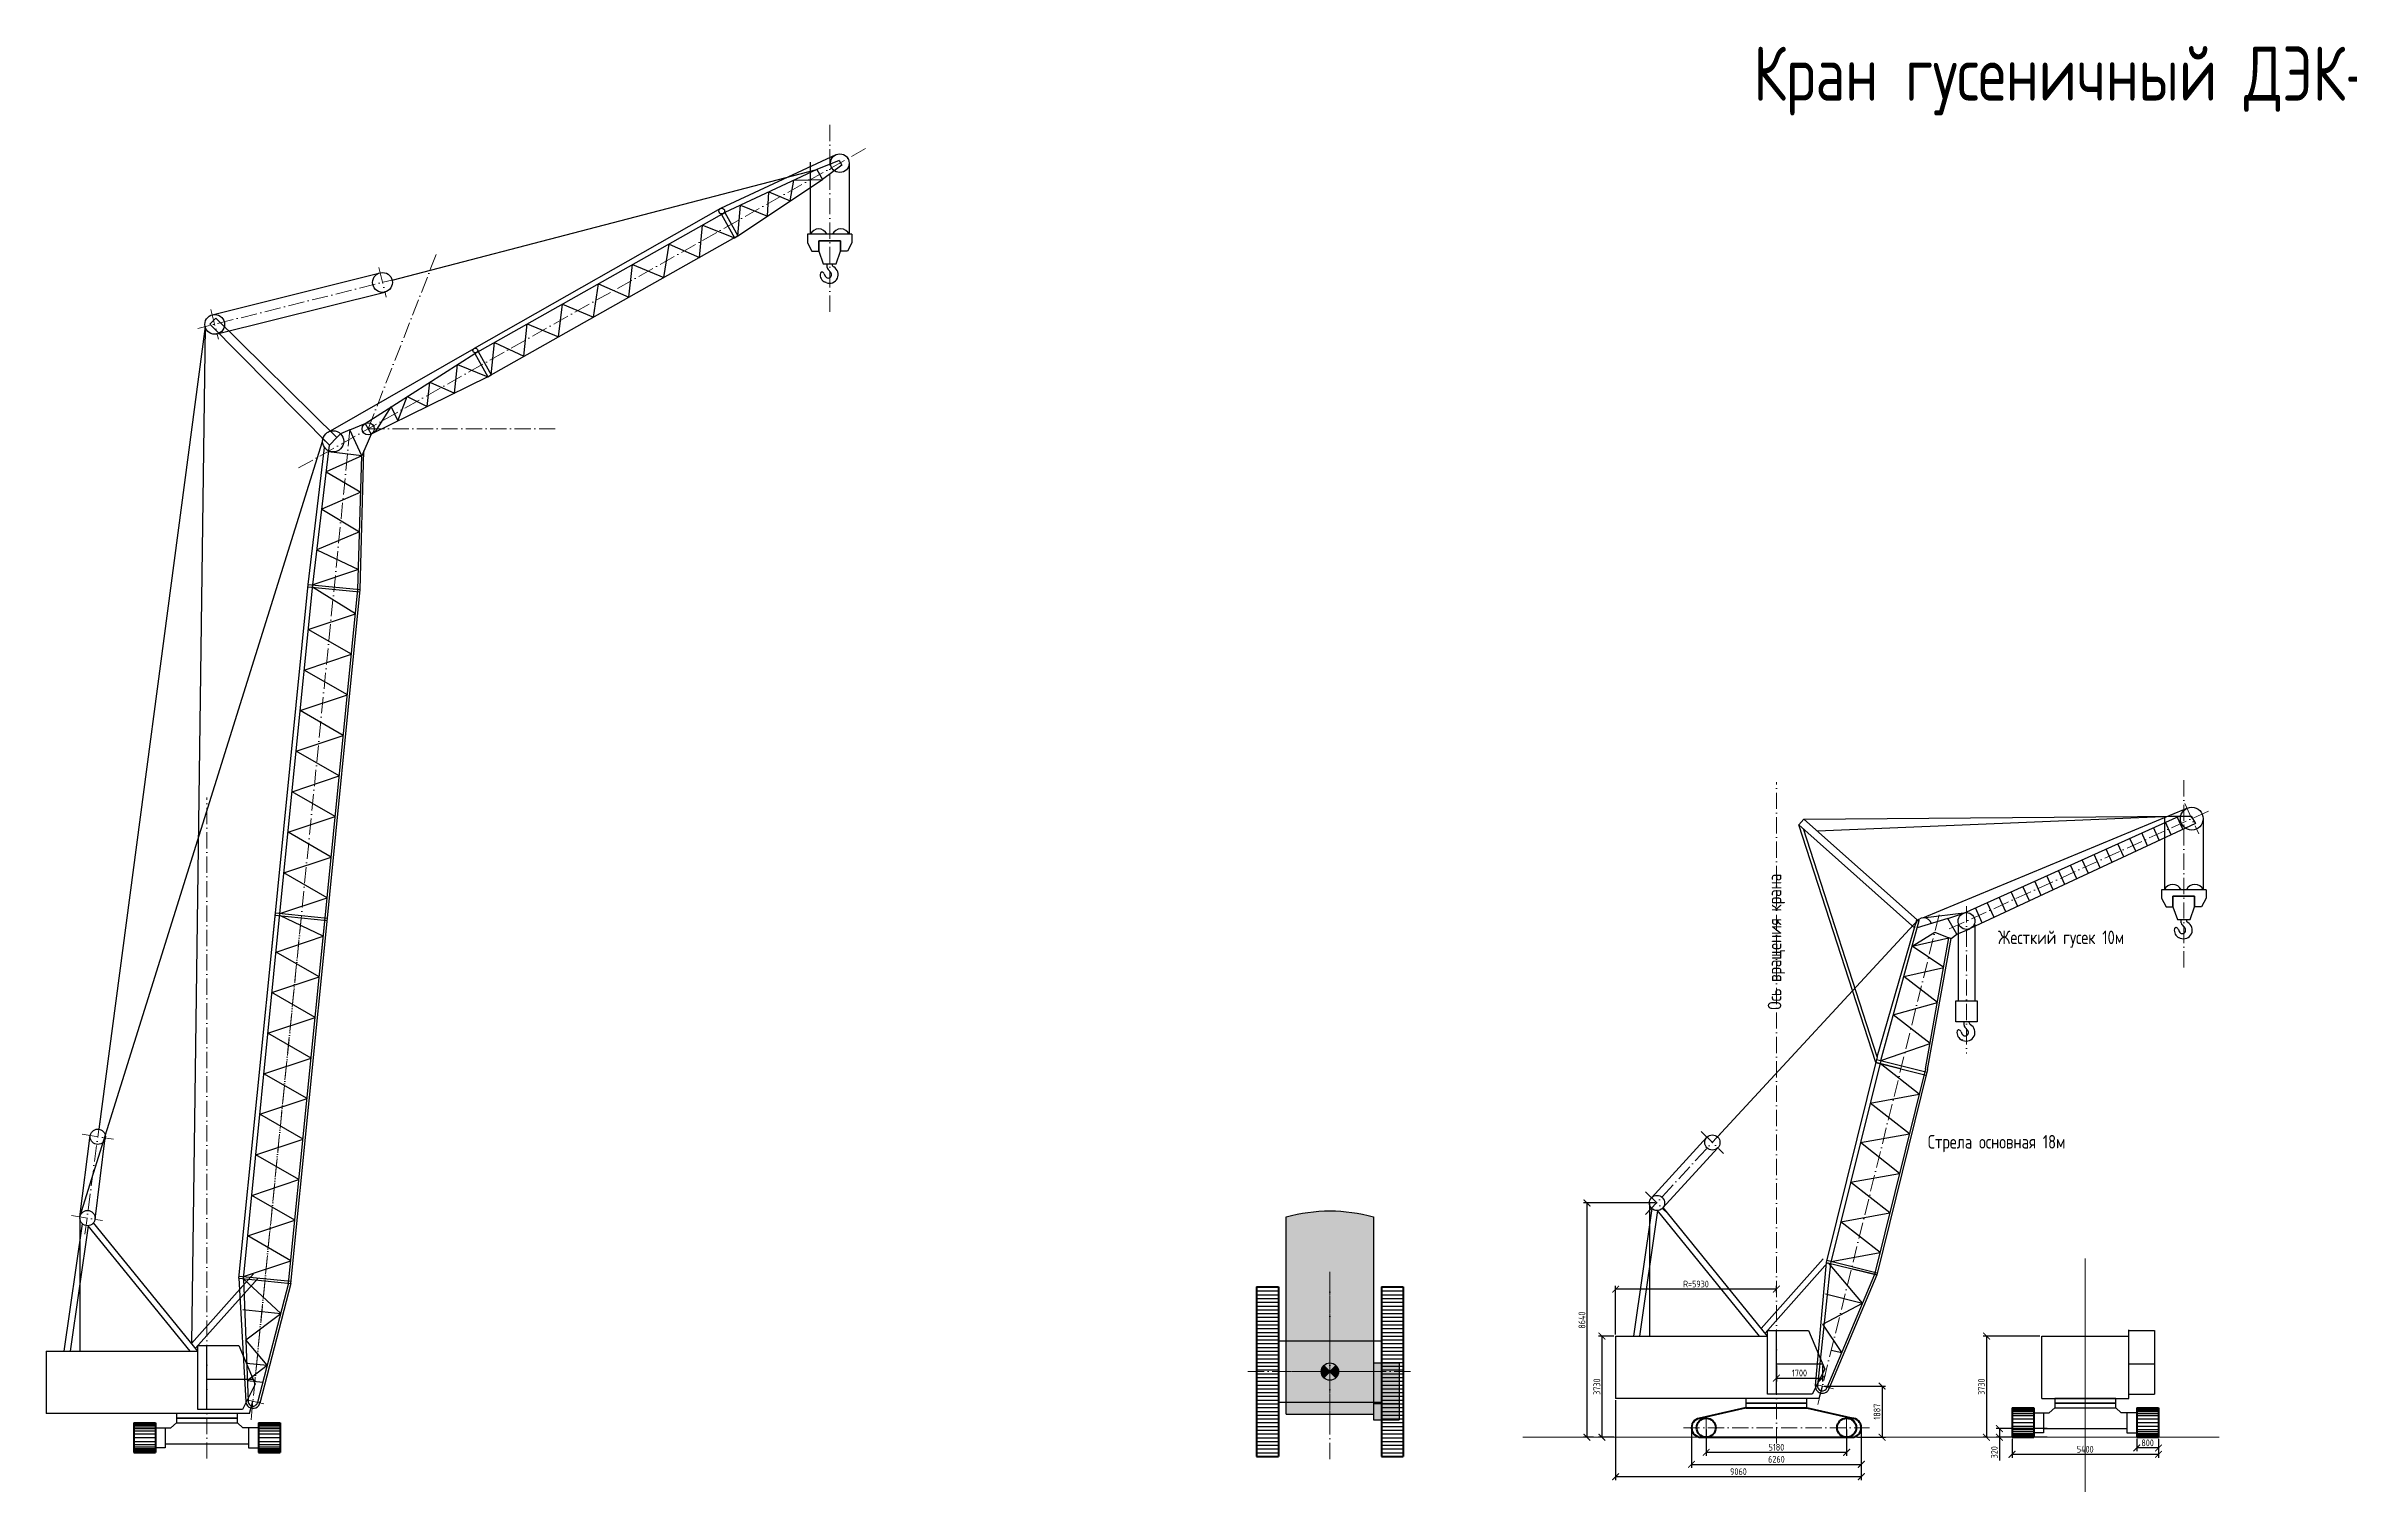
# Model space of a CAD drawing. Header units: millimetres. Extents: x -58030 to 120823, y -37258 to 51217.
# Drawn here: x -58030 to 26923, y -2106 to 51217 of the extents above; entities that cross this region are included whole.
import ezdxf

# ---------------------------------------------------------------- set-up
doc = ezdxf.new("R2010")
doc.units = ezdxf.units.MM
doc.linetypes.add('ACAD_ISO10W100', pattern=[18, 12, -3, 0, -3])
doc.layers.add('Контур', color=7, linetype='Continuous', lineweight=25)
doc.layers.add('кран ДЭК-631', color=7, linetype='Continuous', lineweight=25)
doc.styles.get("Standard").update_dxf_attribs({"font": 'romant.shx', "width": 0.75, "height": 250})
doc.styles.add('романТ', font='romant.shx', dxfattribs={"width": 0.75, "height": 250})
doc.dimstyles.new('ISO-25', dxfattribs={"dimtxt": 250, "dimasz": 250, "dimexe": 125, "dimexo": 62.5, "dimgap": 62.5, "dimtad": 1, "dimdec": 0, "dimtxsty": 'Standard', "dimblk": 'ARCHTICK', "dimcen": 250, "dimadec": 0, "dimazin": 0, "dimtfac": 1, "dimtdec": 0, "dimtmove": 0, "dimatfit": 3, "dimfxl": 0, "dimarcsym": 0})

# ---------------------------------------------------------------- blocks, each defined once
blk = doc.blocks.new('гусеницы попер')
at = {"color": 30, "lineweight": 50, "true_color": 0xeb7500}
for p, q in [((-2700, -170), (-1900, -170)), ((-2700, -170), (-2700, -1261)), ((-1900, -170), (-1900, -1261)), ((1900, -170), (1900, -1261)), ((1900, -170), (2700, -170)), ((2700, -170), (2700, -1261)), ((-2700, -1261), (-1900, -1261)), ((1900, -1261), (2700, -1261))]:
    blk.add_line(p, q, dxfattribs=at)
at = {"color": 30, "lineweight": 25, "true_color": 0xeb7500}
for p, q in [((-2700, -211), (-1900, -211)), ((-2700, -260), (-1900, -260)), ((-2700, -314), (-1900, -314)), ((-2700, -380), (-1900, -380)), ((-2700, -462), (-1900, -462)), ((-2700, -577), (-1900, -577)), ((-2700, -716), (-1900, -716)), ((-2700, -716), (-1900, -716)), ((1900, -211), (2700, -211)), ((1900, -260), (2700, -260)), ((1900, -314), (2700, -314)), ((1900, -380), (2700, -380)), ((1900, -462), (2700, -462)), ((1900, -577), (2700, -577)), ((1900, -716), (2700, -716)), ((-2700, -854), (-1900, -854)), ((-2700, -969), (-1900, -969)), ((-2700, -1051), (-1900, -1051)), ((-2700, -1117), (-1900, -1117)), ((-2700, -1172), (-1900, -1172)), ((-2700, -1220), (-1900, -1220)), ((1900, -854), (2700, -854)), ((1900, -969), (2700, -969)), ((1900, -1051), (2700, -1051)), ((1900, -1117), (2700, -1117)), ((1900, -1172), (2700, -1172)), ((1900, -1220), (2700, -1220))]:
    blk.add_line(p, q, dxfattribs=at)
at = {"color": 30, "lineweight": 30, "true_color": 0xeb7500}
for p, q in [((-1900, -355), (-1329, -355)), ((-1540, -355), (-1540, -1097)), ((-1329, -355), (-1123, -170)), ((1329, -355), (1123, -170)), ((1900, -355), (1329, -355)), ((1540, -355), (1540, -1097)), ((-1540, -1097), (-1900, -1097)), ((-1540, -941), (1540, -941)), ((1540, -1097), (1900, -1097))]:
    blk.add_line(p, q, dxfattribs=at)
blk.add_lwpolyline([(1123, 0), (-1123, 0), (-1123, -170), (1123, -170)], close=True, dxfattribs=at)
blk = doc.blocks.new('ДЭК-631 корпус прод')
at = {"color": 30, "lineweight": 30, "true_color": 0xeb7500}
for p, q in [((-4596, 7174), (-5272, 2469)), ((-4380, 7098), (-5045, 2469)), ((-618, 2469), (-4380, 7098)), ((-329, 2469), (-4180, 7208)), ((1718, 5318), (-562, 2756)), ((1886, 5169), (-419, 2579)), ((-5930, 2469), (-5930, 170)), ((0, 1443), (1700, 1443)), ((1573, 170), (1696, 626))]:
    blk.add_line(p, q, dxfattribs=at)
at = {"color": 7, "lineweight": 30}
blk.add_line((-4685, 7379), (-4685, 2469), dxfattribs=at)
at = {"color": 7, "linetype": 'ACAD_ISO10W100', "lineweight": 18, "ltscale": 50}
blk.add_lwpolyline([(0, -1492), (0, -1492), (0, 22894)], dxfattribs=at)
at = {"color": 30, "lineweight": 30, "true_color": 0xeb7500}
for points in [[(-5930, 2469), (-477, 2469), (-329, 2469), (-329, 2680), (1181, 2680), (1781, 1251), (1319, 326), (-329, 326), (-329, 2469)], [(0, 326), (0, 2680)], [(1573, 170), (-5930, 170)]]:
    blk.add_lwpolyline(points, dxfattribs=at)
blk.add_lwpolyline([(1123, 170), (-1123, 170), (-1123, 0), (1123, 0)], close=True, dxfattribs=at)
blk.add_circle((-4403, 7379), 281, dxfattribs=at)
blk = doc.blocks.new('ДЭК-631 корпус попер')
at = {"color": 30, "lineweight": 30, "true_color": 0xeb7500}
for p, q in [((1606, 170), (1606, 2695)), ((1606, 2680), (2558, 2680)), ((2558, 2680), (2558, 326)), ((-1606, 170), (-1606, 2469)), ((-1606, 2469), (1606, 2469)), ((1606, 1443), (2558, 1443)), ((-1606, 170), (1606, 170)), ((1606, 326), (2558, 326))]:
    blk.add_line(p, q, dxfattribs=at)
blk.add_lwpolyline([(1123, 170), (-1123, 170), (-1123, 0), (1123, 0)], close=True, dxfattribs=at)
blk = doc.blocks.new('_ArchTick')
at = {"color": 0, "linetype": 'ByBlock', "lineweight": 100, "const_width": 0.15}
blk.add_lwpolyline([(-0.5, -0.5), (0.5, 0.5)], dxfattribs=at)
blk = doc.blocks.new('*D20')
at = {"layer": 'Defpoints', "color": 0, "lineweight": 30}
for p in [(3185, 263), (8365, 263), (8365, -645)]:
    blk.add_point(p, dxfattribs=at)
at = {"layer": 'кран ДЭК-631', "color": 0, "lineweight": -2}
for p, q in [((3185, 200), (3185, -770)), ((8365, 200), (8365, -770)), ((3185, -645), (8365, -645))]:
    blk.add_line(p, q, dxfattribs=at)
at = {"layer": 'кран ДЭК-631', "color": 0, "lineweight": -2, "xscale": 250, "yscale": 250, "zscale": 250, "rotation": 180}
blk.add_blockref('_ArchTick', (3185, -645), dxfattribs=at)
at = {"layer": 'кран ДЭК-631', "color": 0, "lineweight": -2, "xscale": 250, "yscale": 250, "zscale": 250}
blk.add_blockref('_ArchTick', (8365, -645), dxfattribs=at)
at = {"layer": 'кран ДЭК-631', "color": 0, "lineweight": 20, "insert": (5775, -457), "char_height": 250, "attachment_point": 5, "style": 'романТ'}
blk.add_mtext('5180', dxfattribs=at)
blk = doc.blocks.new('*D21')
at = {"layer": 'Defpoints', "color": 0, "lineweight": 30}
for p in [(2645, 263), (8905, 263), (8905, -1088)]:
    blk.add_point(p, dxfattribs=at)
at = {"layer": 'кран ДЭК-631', "color": 0, "lineweight": -2}
for p, q in [((2645, 200), (2645, -1213)), ((8905, 200), (8905, -1213)), ((2645, -1088), (8905, -1088))]:
    blk.add_line(p, q, dxfattribs=at)
at = {"layer": 'кран ДЭК-631', "color": 0, "lineweight": -2, "xscale": 250, "yscale": 250, "zscale": 250, "rotation": 180}
blk.add_blockref('_ArchTick', (2645, -1088), dxfattribs=at)
at = {"layer": 'кран ДЭК-631', "color": 0, "lineweight": -2, "xscale": 250, "yscale": 250, "zscale": 250}
blk.add_blockref('_ArchTick', (8905, -1088), dxfattribs=at)
at = {"layer": 'кран ДЭК-631', "color": 0, "lineweight": 20, "insert": (5775, -900), "char_height": 250, "attachment_point": 5, "style": 'романТ'}
blk.add_mtext('6260', dxfattribs=at)
blk = doc.blocks.new('*D22')
at = {"layer": 'Defpoints', "color": 0, "lineweight": 30}
for p in [(-155, 1342), (8905, 263), (-155, -1545)]:
    blk.add_point(p, dxfattribs=at)
at = {"layer": 'кран ДЭК-631', "color": 0, "lineweight": -2}
for p, q in [((-155, 1279), (-155, -1670)), ((8905, 200), (8905, -1670)), ((8905, -1545), (-155, -1545))]:
    blk.add_line(p, q, dxfattribs=at)
at = {"layer": 'кран ДЭК-631', "color": 0, "lineweight": -2, "xscale": 250, "yscale": 250, "zscale": 250, "rotation": 180}
blk.add_blockref('_ArchTick', (-155, -1545), dxfattribs=at)
at = {"layer": 'кран ДЭК-631', "color": 0, "lineweight": -2, "xscale": 250, "yscale": 250, "zscale": 250}
blk.add_blockref('_ArchTick', (8905, -1545), dxfattribs=at)
at = {"layer": 'кран ДЭК-631', "color": 0, "lineweight": 20, "insert": (4375, -1358), "char_height": 250, "attachment_point": 5, "style": 'романТ'}
blk.add_mtext('9060', dxfattribs=at)
blk = doc.blocks.new('*D23')
at = {"layer": 'Defpoints', "color": 0, "lineweight": 30}
for p in [(-155, 3641), (-659, -89), (-155, -89)]:
    blk.add_point(p, dxfattribs=at)
at = {"layer": 'кран ДЭК-631', "color": 0, "lineweight": -2}
for p, q in [((-217, 3641), (-784, 3641)), ((-659, 3641), (-659, -89)), ((-217, -89), (-784, -89))]:
    blk.add_line(p, q, dxfattribs=at)
at = {"layer": 'кран ДЭК-631', "color": 0, "lineweight": -2, "xscale": 250, "yscale": 250, "zscale": 250}
for p, rotation in [((-659, 3641), 90), ((-659, -89), 270)]:
    blk.add_blockref('_ArchTick', p, dxfattribs=dict(at, rotation=rotation))
at = {"layer": 'кран ДЭК-631', "color": 0, "lineweight": 20, "insert": (-847, 1776), "char_height": 250, "attachment_point": 5, "rotation": 90, "style": 'романТ'}
blk.add_mtext('3730', dxfattribs=at)
blk = doc.blocks.new('*D24')
at = {"layer": 'Defpoints', "color": 0, "lineweight": 30}
for p in [(1372, 8551), (-1211, -89), (-902, -89)]:
    blk.add_point(p, dxfattribs=at)
at = {"layer": 'кран ДЭК-631', "color": 0, "lineweight": -2}
for p, q in [((1309, 8551), (-1336, 8551)), ((-1211, 8551), (-1211, -89)), ((-965, -89), (-1336, -89))]:
    blk.add_line(p, q, dxfattribs=at)
at = {"layer": 'кран ДЭК-631', "color": 0, "lineweight": -2, "xscale": 250, "yscale": 250, "zscale": 250}
for p, rotation in [((-1211, 8551), 90), ((-1211, -89), 270)]:
    blk.add_blockref('_ArchTick', p, dxfattribs=dict(at, rotation=rotation))
at = {"layer": 'кран ДЭК-631', "color": 0, "lineweight": 20, "insert": (-1398, 4231), "char_height": 250, "attachment_point": 5, "rotation": 90, "style": 'романТ'}
blk.add_mtext('8640', dxfattribs=at)
blk = doc.blocks.new('*D25')
at = {"layer": 'Defpoints', "color": 0, "lineweight": 30}
for p in [(-155, 5373), (5775, 5188), (-155, 3641)]:
    blk.add_point(p, dxfattribs=at)
at = {"layer": 'кран ДЭК-631', "color": 0, "lineweight": -2}
for p, q in [((-155, 3703), (-155, 5498)), ((5775, 5373), (-155, 5373)), ((5775, 5251), (5775, 5498))]:
    blk.add_line(p, q, dxfattribs=at)
at = {"layer": 'кран ДЭК-631', "color": 0, "lineweight": -2, "xscale": 250, "yscale": 250, "zscale": 250, "rotation": 180}
blk.add_blockref('_ArchTick', (-155, 5373), dxfattribs=at)
at = {"layer": 'кран ДЭК-631', "color": 0, "lineweight": -2, "xscale": 250, "yscale": 250, "zscale": 250}
blk.add_blockref('_ArchTick', (5775, 5373), dxfattribs=at)
at = {"layer": 'кран ДЭК-631', "color": 0, "lineweight": 20, "insert": (2810, 5561), "char_height": 250, "attachment_point": 5, "style": 'романТ'}
blk.add_mtext('R=5930', dxfattribs=at)
blk = doc.blocks.new('гусеницы прод')
at = {"color": 30, "lineweight": 50, "true_color": 0xeb7500}
for p, q in [((-1123, -170), (-2851, -565)), ((-1123, -170), (1123, -170)), ((1123, -170), (2856, -565)), ((-2778, -1261), (2778, -1261))]:
    blk.add_line(p, q, dxfattribs=at)
at = {"color": 7, "linetype": 'ACAD_ISO10W100', "lineweight": 18, "ltscale": 50}
for p, q in [((-2590, -557), (-2590, -1261)), ((2590, -557), (2590, -1261)), ((-3430, -909), (3430, -909))]:
    blk.add_line(p, q, dxfattribs=at)
at = {"color": 30, "lineweight": 30, "true_color": 0xeb7500}
blk.add_lwpolyline([(1123, 0), (-1123, 0), (-1123, -170), (1123, -170)], close=True, dxfattribs=at)
at = {"color": 30, "lineweight": 50, "true_color": 0xeb7500}
for centre in [(-2590, -909), (2590, -909)]:
    blk.add_circle(centre, 352, dxfattribs=at)
for centre, start, end in [((-2778, -909), 90, 270), ((2778, -909), 270, 90)]:
    blk.add_arc(centre, 352, start, end, dxfattribs=at)
blk = doc.blocks.new('Стрела 18м')
at = {"color": 7, "lineweight": 30}
for q in [(13476, 21321), (5314, 17460)]:
    blk.add_line((3703, 17271), q, dxfattribs=at)
at = {"color": 7, "linetype": 'ACAD_ISO10W100', "lineweight": 18, "ltscale": 50}
for p, q in [((13367, 21487), (13876, 20367)), ((14237, 21207), (4656, 16852)), ((-167, -673), (4325, 17473)), ((407, -101), (-407, 101))]:
    blk.add_line(p, q, dxfattribs=at)
at = {"color": 32, "lineweight": 30}
for p, q in [((-868, 20699), (-682, 20908)), ((1964, 11935), (-868, 20699)), ((3404, 16894), (-868, 20699)), ((2014, 12137), (-697, 20547)), ((-682, 20908), (13160, 21023)), ((3491, 17192), (-682, 20908)), ((13160, 21023), (-183, 20464)), ((5215, 17444), (13160, 21023)), ((13759, 20752), (5445, 16870)), ((11988, 19925), (11773, 20398)), ((12423, 20128), (12211, 20595)), ((12858, 20332), (12649, 20793)), ((13293, 20535), (13086, 20990)), ((13160, 21023), (13598, 21023)), ((13598, 21023), (13759, 20752)), ((10247, 19112), (10021, 19609)), ((10682, 19316), (10459, 19807)), ((11117, 19519), (10897, 20004)), ((11552, 19722), (11335, 20201)), ((8506, 18300), (8270, 18820)), ((8941, 18503), (8708, 19018)), ((9377, 18706), (9146, 19215)), ((9812, 18909), (9583, 19412)), ((6766, 17487), (6518, 18031)), ((7201, 17690), (6956, 18229)), ((7636, 17893), (7394, 18426)), ((8071, 18097), (7832, 18623)), ((2014, 12137), (3487, 17195)), ((2150, 12002), (3566, 17170)), ((4626, 17245), (5215, 17444)), ((5894, 17083), (5644, 17633)), ((6330, 17284), (6081, 17834)), ((4476, 15440), (3307, 16224)), ((3799, 11695), (4664, 16530)), ((3881, 11675), (4746, 16510)), ((4957, 16662), (5435, 16866)), ((3001, 15107), (4476, 15440)), ((4241, 14143), (3001, 15107)), ((2612, 13688), (4241, 14143)), ((3968, 12629), (2612, 13688)), ((2014, 12137), (138, 4561)), ((2150, 12002), (298, 4521)), ((1964, 11935), (3831, 11473)), ((1990, 12041), (3857, 11579)), ((3569, 10765), (2124, 11895)), ((2150, 12002), (3968, 12629)), ((3799, 11695), (1924, 4119)), ((3881, 11675), (2005, 4098)), ((1763, 10439), (3569, 10765)), ((3208, 9305), (1763, 10439)), ((1402, 8980), (3208, 9305)), ((2847, 7846), (1402, 8980)), ((1041, 7520), (2847, 7846)), ((2485, 6386), (1041, 7520)), ((679, 6061), (2485, 6386)), ((2124, 4927), (679, 6061)), ((138, 4561), (-262, 23)), ((298, 4521), (-179, 16)), ((138, 4561), (2005, 4098)), ((158, 4641), (2025, 4179)), ((1480, 3061), (219, 4540)), ((318, 4601), (2124, 4927)), ((2005, 4098), (1072, 4330)), ((1924, 4119), (166, -70)), ((2005, 4098), (242, -102)), ((20, 2278), (1480, 3061)), ((119, 3397), (1480, 3061)), ((714, 1235), (20, 2278)), ((329, 1330), (714, 1235))]:
    blk.add_line(p, q, dxfattribs=at)
at = {"color": 1, "lineweight": 25}
blk.add_line((2897, 11704), (1964, 11935), dxfattribs=at)
at = {"color": 32, "lineweight": 30}
for points in [[(3307, 16224), (4664, 16530), (4746, 16510), (4957, 16662), (4626, 17245), (3492, 16896)], [(3307, 16224), (4144, 16740), (4664, 16530)]]:
    blk.add_lwpolyline(points, dxfattribs=at)
at = {"color": 5, "lineweight": 25}
for points in [[(3491, 17192), (3571, 17168)], [(4746, 16510), (4664, 16530)]]:
    blk.add_lwpolyline(points, dxfattribs=at)
at = {"color": 32, "lineweight": 30}
for centre, radius in [((13622, 20927), 420), ((5314, 17151), 309)]:
    blk.add_circle(centre, radius, dxfattribs=at)
for centre, radius, start, end in [((3735, 16971), 301, 17.13012, 163.76247), ((0, 0), 263, 166.09708, 346.09708), ((0, 0), 180, 166.09708, 346.09708)]:
    blk.add_arc(centre, radius, start, end, dxfattribs=at)
blk = doc.blocks.new('полиспаст')
at = {"color": 7, "lineweight": 30}
for p, q in [((9620, 10430), (2232, 2439)), ((-202, 196), (1839, 2428)), ((202, -196), (2244, 2037))]:
    blk.add_line(p, q, dxfattribs=at)
at = {"color": 7, "linetype": 'ACAD_ISO10W100', "lineweight": 18, "ltscale": 50}
for p, q in [((2431, 2654), (-518, -536)), ((1624, 2636), (2458, 1829)), ((-429, 415), (405, -392))]:
    blk.add_line(p, q, dxfattribs=at)
at = {"color": 30, "lineweight": 30, "true_color": 0xeb7500}
blk.add_circle((2041, 2232), 281, dxfattribs=at)
blk = doc.blocks.new('Крюк мал')
at = {"layer": 'кран ДЭК-631', "color": 7, "linetype": 'ACAD_ISO10W100', "lineweight": 18, "ltscale": 50}
blk.add_line((0, 549), (0, -4889), dxfattribs=at)
at = {"layer": 'кран ДЭК-631', "color": 7, "lineweight": 30}
for p, q in [((-309, -122), (-309, -2941)), ((309, -122), (309, -2941))]:
    blk.add_line(p, q, dxfattribs=at)
at = {"layer": 'кран ДЭК-631', "color": 32, "lineweight": 30}
for p, q in [((-309, -2941), (309, -2941)), ((-322, -4024), (-341, -4045)), ((-289, -4014), (-309, -4017)), ((-201, -4081), (-169, -4159)), ((-91, -3842), (-91, -3714)), ((-63, -3915), (39, -4029)), ((-130, -4402), (-167, -4387)), ((-130, -4402), (-167, -4387))]:
    blk.add_line(p, q, dxfattribs=at)
blk.add_lwpolyline([(-390, -2941), (390, -2941), (390, -3714), (-390, -3714)], close=True, dxfattribs=at)
for centre, radius, start, end in [((-54, -4112), 298, 169.12915, 247.59425), ((-324, -4060), 22, 138.44183, 169.12915), ((-306, -4039), 22, 97.84218, 138.44183), ((-286, -4036), 22, 78.66119, 97.84218), ((-303, -4123), 110, 22.43278, 78.66119), ((-54, -4112), 124, 202.43278, 41.78888), ((-8, -4105), 321, 247.59425, 61.23539), ((19, -3842), 110, 180, 221.78888), ((200, -3727), 110, 180, 241.23539)]:
    blk.add_arc(centre, radius, start, end, dxfattribs=at)
blk = doc.blocks.new('Крюк бол')
at = {"layer": 'кран ДЭК-631', "color": 7, "linetype": 'ACAD_ISO10W100', "lineweight": 18, "ltscale": 50}
blk.add_line((-716, -5487), (-716, 1469), dxfattribs=at)
at = {"layer": 'кран ДЭК-631', "color": 7, "lineweight": 30}
for p, q in [((-1432, 35), (-1432, -2623)), ((0, 0), (0, -2623))]:
    blk.add_line(p, q, dxfattribs=at)
at = {"layer": 'кран ДЭК-631', "color": 32, "lineweight": 30}
for p, q in [((-1115, -3251), (-953, -3718)), ((-480, -3718), (-317, -3251)), ((-1038, -4028), (-1057, -4049)), ((-1005, -4018), (-1025, -4021)), ((-953, -3718), (-480, -3718)), ((-917, -4084), (-885, -4163)), ((-807, -3846), (-807, -3718)), ((-779, -3919), (-677, -4033)), ((-846, -4406), (-883, -4391)), ((-846, -4406), (-883, -4391))]:
    blk.add_line(p, q, dxfattribs=at)
for points in [[(103, -2623), (-1535, -2623), (-1535, -2935), (-1372, -3251), (-1115, -3251), (-1115, -2860), (-317, -2860), (-317, -3251)], [(103, -2623), (103, -2623), (103, -2935), (-60, -3251), (-317, -3251), (-317, -2860), (-1115, -2860), (-1115, -3251)]]:
    blk.add_lwpolyline(points, dxfattribs=at)
for centre, radius, start, end in [((-1124, -2768), 341, 25.26946, 154.73054), ((-308, -2768), 341, 25.26946, 154.73054), ((-770, -4116), 298, 169.12915, 247.59425), ((-1040, -4064), 22, 138.44183, 169.12915), ((-1022, -4043), 22, 97.84218, 138.44183), ((-1002, -4040), 22, 78.66119, 97.84218), ((-1019, -4126), 110, 22.43278, 78.66119), ((-770, -4116), 124, 202.43278, 41.78888), ((-724, -4109), 321, 247.59425, 61.23539), ((-697, -3846), 110, 180, 221.78888), ((-516, -3731), 110, 180, 241.23539)]:
    blk.add_arc(centre, radius, start, end, dxfattribs=at)
blk = doc.blocks.new('стрела 18м в сборе')
at = {"layer": 'Контур', "color": 7, "lineweight": 20}
for name, p in [('Крюк бол', (14042, 20927)), ('Крюк мал', (5314, 17151))]:
    blk.add_blockref(name, p, dxfattribs=at)
at = {"layer": 'кран ДЭК-631', "color": 7, "lineweight": 20}
for name, p in [('Стрела 18м', (0, 0)), ('полиспаст', (-6099, 6753))]:
    blk.add_blockref(name, p, dxfattribs=at)
blk = doc.blocks.new('*D26')
at = {"layer": 'Defpoints', "color": 0, "lineweight": 30}
for p in [(14463, -89), (19863, -89), (19863, -718)]:
    blk.add_point(p, dxfattribs=at)
at = {"layer": 'кран ДЭК-631', "color": 0, "lineweight": -2}
for p, q in [((14463, -152), (14463, -843)), ((14463, -718), (19863, -718)), ((19863, -152), (19863, -843))]:
    blk.add_line(p, q, dxfattribs=at)
at = {"layer": 'кран ДЭК-631', "color": 0, "lineweight": -2, "xscale": 250, "yscale": 250, "zscale": 250, "rotation": 180}
blk.add_blockref('_ArchTick', (14463, -718), dxfattribs=at)
at = {"layer": 'кран ДЭК-631', "color": 0, "lineweight": -2, "xscale": 250, "yscale": 250, "zscale": 250}
blk.add_blockref('_ArchTick', (19863, -718), dxfattribs=at)
at = {"layer": 'кран ДЭК-631', "color": 0, "lineweight": 20, "insert": (17163, -531), "char_height": 250, "attachment_point": 5, "style": 'романТ'}
blk.add_mtext('5400', dxfattribs=at)
blk = doc.blocks.new('*D27')
at = {"layer": 'Defpoints', "color": 0, "lineweight": 30}
for p in [(19063, -89), (19063, -483), (19863, -89)]:
    blk.add_point(p, dxfattribs=at)
at = {"layer": 'кран ДЭК-631', "color": 0, "lineweight": -2}
for p, q in [((19063, -152), (19063, -608)), ((19863, -483), (19063, -483)), ((19863, -152), (19863, -608))]:
    blk.add_line(p, q, dxfattribs=at)
at = {"layer": 'кран ДЭК-631', "color": 0, "lineweight": -2, "xscale": 250, "yscale": 250, "zscale": 250, "rotation": 180}
blk.add_blockref('_ArchTick', (19063, -483), dxfattribs=at)
at = {"layer": 'кран ДЭК-631', "color": 0, "lineweight": -2, "xscale": 250, "yscale": 250, "zscale": 250}
blk.add_blockref('_ArchTick', (19863, -483), dxfattribs=at)
at = {"layer": 'кран ДЭК-631', "color": 0, "lineweight": 20, "insert": (19463, -295), "char_height": 250, "attachment_point": 5, "style": 'романТ'}
blk.add_mtext('800', dxfattribs=at)
blk = doc.blocks.new('*D28')
at = {"layer": 'Defpoints', "color": 0, "lineweight": 30}
for p in [(15821, 231), (13999, -89), (15821, -89)]:
    blk.add_point(p, dxfattribs=at)
at = {"layer": 'кран ДЭК-631', "color": 0, "lineweight": -2}
for p, q in [((15759, 231), (13874, 231)), ((13999, 231), (13999, -89)), ((15759, -89), (13874, -89)), ((13999, -89), (13999, -947))]:
    blk.add_line(p, q, dxfattribs=at)
at = {"layer": 'кран ДЭК-631', "color": 0, "lineweight": -2, "xscale": 250, "yscale": 250, "zscale": 250}
for p, rotation in [((13999, 231), 90), ((13999, -89), 270)]:
    blk.add_blockref('_ArchTick', p, dxfattribs=dict(at, rotation=rotation))
at = {"layer": 'кран ДЭК-631', "color": 0, "lineweight": 20, "insert": (13811, -643), "char_height": 250, "attachment_point": 5, "rotation": 90, "style": 'романТ'}
blk.add_mtext('320', dxfattribs=at)
blk = doc.blocks.new('*D29')
at = {"layer": 'Defpoints', "color": 0, "lineweight": 30}
for p in [(15557, 3641), (13523, -89), (13626, -89)]:
    blk.add_point(p, dxfattribs=at)
at = {"layer": 'кран ДЭК-631', "color": 0, "lineweight": -2}
for p, q in [((15494, 3641), (13398, 3641)), ((13523, 3641), (13523, -89)), ((13564, -89), (13398, -89))]:
    blk.add_line(p, q, dxfattribs=at)
at = {"layer": 'кран ДЭК-631', "color": 0, "lineweight": -2, "xscale": 250, "yscale": 250, "zscale": 250}
for p, rotation in [((13523, 3641), 90), ((13523, -89), 270)]:
    blk.add_blockref('_ArchTick', p, dxfattribs=dict(at, rotation=rotation))
at = {"layer": 'кран ДЭК-631', "color": 0, "lineweight": 20, "insert": (13335, 1776), "char_height": 250, "attachment_point": 5, "rotation": 90, "style": 'романТ'}
blk.add_mtext('3730', dxfattribs=at)
blk = doc.blocks.new('*D30')
at = {"layer": 'Defpoints', "color": 0, "lineweight": 30}
for p in [(7471, 1798), (8708, -89), (9673, -89)]:
    blk.add_point(p, dxfattribs=at)
at = {"layer": 'кран ДЭК-631', "color": 0, "lineweight": -2}
for p, q in [((7534, 1798), (9798, 1798)), ((9673, 1798), (9673, -89)), ((8770, -89), (9798, -89))]:
    blk.add_line(p, q, dxfattribs=at)
at = {"layer": 'кран ДЭК-631', "color": 0, "lineweight": -2, "xscale": 250, "yscale": 250, "zscale": 250}
for p, rotation in [((9673, 1798), 90), ((9673, -89), 270)]:
    blk.add_blockref('_ArchTick', p, dxfattribs=dict(at, rotation=rotation))
at = {"layer": 'кран ДЭК-631', "color": 0, "lineweight": 20, "insert": (9485, 854), "char_height": 250, "attachment_point": 5, "rotation": 90, "style": 'романТ'}
blk.add_mtext('1887', dxfattribs=at)
blk = doc.blocks.new('*D31')
at = {"layer": 'Defpoints', "color": 0, "lineweight": 30}
for p in [(5775, 2614), (7475, 2614), (7475, 2093)]:
    blk.add_point(p, dxfattribs=at)
at = {"layer": 'кран ДЭК-631', "color": 0, "lineweight": -2}
for p, q in [((5775, 2552), (5775, 1968)), ((7475, 2552), (7475, 1968)), ((5775, 2093), (7475, 2093))]:
    blk.add_line(p, q, dxfattribs=at)
at = {"layer": 'кран ДЭК-631', "color": 0, "lineweight": -2, "xscale": 250, "yscale": 250, "zscale": 250, "rotation": 180}
blk.add_blockref('_ArchTick', (5775, 2093), dxfattribs=at)
at = {"layer": 'кран ДЭК-631', "color": 0, "lineweight": -2, "xscale": 250, "yscale": 250, "zscale": 250}
blk.add_blockref('_ArchTick', (7475, 2093), dxfattribs=at)
at = {"layer": 'кран ДЭК-631', "color": 0, "lineweight": 20, "insert": (6625, 2280), "char_height": 250, "attachment_point": 5, "style": 'романТ'}
blk.add_mtext('1700', dxfattribs=at)
blk = doc.blocks.new('центр крана')
at = {"layer": 'кран ДЭК-631', "lineweight": 90}
h = blk.add_hatch(color=7, dxfattribs=at)
h.paths.add_polyline_path([(-225, 225, 0.198912), (-319, 0), (0, 0)])
h.paths.add_polyline_path([(0, 0), (-319, 0, 0.198912), (-225, -225)])
h.paths.add_polyline_path([(319, 0), (0, 0), (225, -225, 0.198912)])
h.paths.add_polyline_path([(225, 225), (0, 0), (319, 0, 0.198912)])
at = {"layer": 'кран ДЭК-631', "color": 7, "lineweight": 25}
for p, q in [((-225, -225), (225, 225)), ((225, -225), (-225, 225))]:
    blk.add_line(p, q, dxfattribs=at)
at = {"layer": 'кран ДЭК-631', "color": 7, "lineweight": 30}
blk.add_circle((0, 0), 319, dxfattribs=at)
blk = doc.blocks.new('гусеницы вид сверху')
at = {"color": 7, "linetype": 'ACAD_ISO10W100', "lineweight": 18, "ltscale": 50}
for p, q in [((0, -3223), (0, 3768)), ((-3027, 0), (3027, 0))]:
    blk.add_line(p, q, dxfattribs=at)
at = {"color": 30, "lineweight": 50, "true_color": 0xeb7500}
for p, q in [((-2700, 3130), (-1900, 3130)), ((-2700, 3130), (-2700, -3130)), ((-1900, 3130), (-1900, -3130)), ((1900, 3130), (1900, -3130)), ((1900, 3130), (2700, 3130)), ((2700, 3130), (2700, -3130)), ((-2700, -3130), (-1900, -3130)), ((1900, -3130), (2700, -3130))]:
    blk.add_line(p, q, dxfattribs=at)
at = {"color": 30, "lineweight": 25, "true_color": 0xeb7500}
for p, q in [((-2700, 2974), (-1900, 2974)), ((-2700, 2835), (-1900, 2835)), ((-2700, 2696), (-1900, 2696)), ((-2700, 2558), (-1900, 2558)), ((1900, 2974), (2700, 2974)), ((1900, 2835), (2700, 2835)), ((1900, 2696), (2700, 2696)), ((1900, 2558), (2700, 2558)), ((-2700, 2419), (-1900, 2419)), ((-2700, 2280), (-1900, 2280)), ((-2700, 2141), (-1900, 2141)), ((-2700, 2003), (-1900, 2003)), ((-2700, 1864), (-1900, 1864)), ((-2700, 1725), (-1900, 1725)), ((1900, 2419), (2700, 2419)), ((1900, 2280), (2700, 2280)), ((1900, 2141), (2700, 2141)), ((1900, 2003), (2700, 2003)), ((1900, 1864), (2700, 1864)), ((1900, 1725), (2700, 1725)), ((-2700, 1586), (-1900, 1586)), ((-2700, 1448), (-1900, 1448)), ((-2700, 1309), (-1900, 1309)), ((-2700, 1170), (-1900, 1170)), ((-2700, 1032), (-1900, 1032)), ((-2700, 893), (-1900, 893)), ((1900, 1586), (2700, 1586)), ((1900, 1448), (2700, 1448)), ((1900, 1309), (2700, 1309)), ((1900, 1170), (2700, 1170)), ((1900, 1032), (2700, 1032)), ((1900, 893), (2700, 893)), ((-2700, 754), (-1900, 754)), ((-2700, 615), (-1900, 615)), ((-2700, 477), (-1900, 477)), ((-2700, 338), (-1900, 338)), ((-2700, 199), (-1900, 199)), ((-2700, 61), (-1900, 61)), ((1900, 754), (2700, 754)), ((1900, 615), (2700, 615)), ((1900, 477), (2700, 477)), ((1900, 338), (2700, 338)), ((1900, 199), (2700, 199)), ((1900, 61), (2700, 61)), ((-2700, -78), (-1900, -78)), ((-2700, -217), (-1900, -217)), ((-2700, -356), (-1900, -356)), ((-2700, -494), (-1900, -494)), ((-2700, -633), (-1900, -633)), ((-2700, -772), (-1900, -772)), ((1900, -78), (2700, -78)), ((1900, -217), (2700, -217)), ((1900, -356), (2700, -356)), ((1900, -494), (2700, -494)), ((1900, -633), (2700, -633)), ((1900, -772), (2700, -772)), ((-2700, -910), (-1900, -910)), ((-2700, -1049), (-1900, -1049)), ((-2700, -1188), (-1900, -1188)), ((-2700, -1327), (-1900, -1327)), ((-2700, -1465), (-1900, -1465)), ((-2700, -1604), (-1900, -1604)), ((1900, -910), (2700, -910)), ((1900, -1049), (2700, -1049)), ((1900, -1188), (2700, -1188)), ((1900, -1327), (2700, -1327)), ((1900, -1465), (2700, -1465)), ((1900, -1604), (2700, -1604)), ((-2700, -1743), (-1900, -1743)), ((-2700, -1882), (-1900, -1882)), ((-2700, -2020), (-1900, -2020)), ((-2700, -2159), (-1900, -2159)), ((-2700, -2298), (-1900, -2298)), ((-2700, -2436), (-1900, -2436)), ((1900, -1743), (2700, -1743)), ((1900, -1882), (2700, -1882)), ((1900, -2020), (2700, -2020)), ((1900, -2159), (2700, -2159)), ((1900, -2298), (2700, -2298)), ((1900, -2436), (2700, -2436)), ((-2700, -2575), (-1900, -2575)), ((-2700, -2714), (-1900, -2714)), ((-2700, -2853), (-1900, -2853)), ((-2700, -2991), (-1900, -2991)), ((1900, -2575), (2700, -2575)), ((1900, -2714), (2700, -2714)), ((1900, -2853), (2700, -2853)), ((1900, -2991), (2700, -2991))]:
    blk.add_line(p, q, dxfattribs=at)
at = {"color": 30, "lineweight": 30, "true_color": 0xeb7500}
blk.add_lwpolyline([(1900, -1122), (1900, 1123), (-1900, 1123), (-1900, -1122)], close=True, dxfattribs=at)
at = {"layer": 'кран ДЭК-631', "color": 1, "lineweight": 90}
blk.add_blockref('центр крана', (0, 0), dxfattribs=at)
blk = doc.blocks.new('башня сверху')
at = {"lineweight": 30, "true_color": 0xffffff}
h = blk.add_hatch(color=7, dxfattribs=at)
h.paths.add_polyline_path([(1606, 5708, 0.137972), (-1606, 5708), (-1606, 0), (1606, 0)])
h.paths.add_polyline_path([(1606, 0), (0, 0), (0, -1573), (1606, -1573)])
h.paths.add_polyline_path([(0, 0), (-1606, 0), (-1606, -1573), (0, -1573)])
h.paths.add_polyline_path([(2558, 330), (1606, 330), (1606, -1181), (2558, -1181)])
h.paths.add_polyline_path([(2558, -1181), (1606, -1181), (1606, -1780), (2558, -1780)])
at = {"color": 7, "linetype": 'ACAD_ISO10W100', "lineweight": 15}
for p, q in [((0, -1923), (0, 3287)), ((-1674, 0), (1674, 0))]:
    blk.add_line(p, q, dxfattribs=at)
at = {"color": 30, "lineweight": 30, "true_color": 0xeb7500}
for p, q in [((1606, 330), (2558, 330)), ((2558, 330), (2558, -1780)), ((-1606, -1573), (1606, -1573)), ((1606, -1181), (2558, -1181)), ((1606, -1780), (2558, -1780))]:
    blk.add_line(p, q, dxfattribs=at)
blk.add_lwpolyline([(-1606, -1573), (-1606, 5708, -0.137972), (1606, 5708), (1606, -1780)], format="xyb", dxfattribs=at)
blk = doc.blocks.new('маневровый гусек')
at = {"color": 7, "linetype": 'ACAD_ISO10W100', "lineweight": 18, "ltscale": 50}
for p, q in [((-2569, -1447), (18457, 10395)), ((0, 0), (2554, 6540)), ((-1, -1), (7020, -1))]:
    blk.add_line(p, q, dxfattribs=at)
at = {"color": 7, "lineweight": 30}
for p, q in [((17247, 10106), (12992, 8123)), ((12992, 8123), (3909, 2966)), ((-1474, -120), (3907, 2965))]:
    blk.add_line(p, q, dxfattribs=at)
at = {"color": 32, "lineweight": 30}
for p, q in [((16542, 9561), (13157, 7974)), ((17364, 9897), (16539, 9560)), ((16542, 9561), (16749, 9188)), ((17464, 9718), (16749, 9188)), ((17364, 9897), (17464, 9718)), ((13634, 7115), (16749, 9188)), ((3930, 2777), (13157, 7974)), ((13026, 7900), (13157, 7974)), ((13026, 7900), (13504, 7041)), ((13157, 7974), (13634, 7115)), ((13634, 7115), (4408, 1918)), ((-110, 195), (3930, 2777)), ((3930, 2777), (4408, 1918)), ((4061, 2851), (4538, 1992)), ((4408, 1918), (108, -196))]:
    blk.add_line(p, q, dxfattribs=at)
for centre, radius in [((17393, 9796), 343), ((13037, 8027), 105), ((3951, 2889), 87.3)]:
    blk.add_circle(centre, radius, dxfattribs=at)
at = {"layer": 'кран ДЭК-631', "color": 32, "lineweight": 30}
blk.add_lwpolyline([(252, -125), (844, 805), (1097, 290), (1444, 1188), (2171, 818), (2279, 1722), (3179, 1314), (3299, 2374), (4408, 1918), (4538, 1992), (4656, 3186), (5746, 2672), (5866, 3867), (7017, 3388), (7163, 4598), (8304, 4113), (8488, 5344), (9609, 4848), (9750, 6055), (10899, 5574), (11094, 6812), (12216, 6316), (12325, 7505), (13504, 7041), (13634, 7115), (13728, 8242), (14727, 7842), (14780, 8735), (15565, 8400), (15695, 9164), (16749, 9188)], dxfattribs=at)
blk = doc.blocks.new('полиспаст стрелы 36м')
at = {"color": 7, "lineweight": 30}
for p, q in [((6541, 1635), (22199, 5711)), ((-89, 354), (6098, 1901)), ((89, -354), (6276, 1193))]:
    blk.add_line(p, q, dxfattribs=at)
at = {"color": 7, "linetype": 'ACAD_ISO10W100', "lineweight": 18, "ltscale": 50}
for p, q in [((6049, 2094), (6325, 999)), ((6795, 1698), (-625, -150)), ((-138, 547), (138, -547))]:
    blk.add_line(p, q, dxfattribs=at)
at = {"color": 32, "lineweight": 30}
for centre in [(6187, 1547), (0, 0)]:
    blk.add_circle(centre, 365, dxfattribs=at)
blk = doc.blocks.new('стрела 36 м')
at = {"color": 32, "lineweight": 30}
for p, q in [((-1365, 39948), (-1587, 39723)), ((3097, 35539), (-1365, 39948)), ((-1587, 39723), (2820, 35257)), ((3578, 35822), (3236, 35680)), ((3578, 35822), (4141, 36059)), ((4018, 34860), (3578, 35822)), ((2042, 30122), (2644, 35173)), ((2206, 30105), (2820, 35257)), ((4018, 34860), (2703, 34277)), ((4018, 34860), (2790, 35007)), ((2820, 35257), (3097, 35539)), ((3236, 35680), (3097, 35539)), ((3872, 29939), (4018, 34860)), ((3956, 29930), (4097, 35048)), ((4359, 35668), (4018, 34860)), ((2703, 34277), (3978, 33521)), ((3978, 33521), (2539, 32904)), ((2539, 32904), (3935, 32062)), ((3935, 32062), (2359, 31393)), ((3894, 30677), (2206, 30105)), ((2359, 31393), (3894, 30677)), ((696, 16649), (2042, 30122)), ((860, 16632), (2206, 30105)), ((2034, 30039), (3947, 29848)), ((2042, 30122), (3956, 29930)), ((3783, 29043), (2198, 30023)), ((2527, 16466), (3872, 29939)), ((2610, 16458), (3956, 29930)), ((2042, 28463), (3783, 29043)), ((3634, 27547), (2042, 28463)), ((1892, 26967), (3634, 27547)), ((3484, 26051), (1892, 26967)), ((1743, 25471), (3484, 26051)), ((3335, 24554), (1743, 25471)), ((1594, 23975), (3335, 24554)), ((3185, 23058), (1594, 23975)), ((1444, 22478), (3185, 23058)), ((3036, 21562), (1444, 22478)), ((1295, 20982), (3036, 21562)), ((2886, 20066), (1295, 20982)), ((1145, 19486), (2886, 20066)), ((2737, 18570), (1145, 19486)), ((-514, 4534), (832, 18006)), ((-350, 4517), (996, 17990)), ((824, 17924), (2738, 17733)), ((832, 18006), (2746, 17815)), ((2595, 17145), (988, 17908)), ((996, 17990), (2737, 18570)), ((854, 16565), (2595, 17145)), ((1317, 4351), (2663, 17824)), ((1400, 4343), (2746, 17815)), ((2445, 15649), (854, 16565)), ((704, 15069), (2445, 15649)), ((2296, 14153), (704, 15069)), ((555, 13573), (2296, 14153)), ((2146, 12656), (555, 13573)), ((405, 12077), (2146, 12656)), ((1997, 11164), (405, 12077)), ((256, 10584), (1997, 11164)), ((1848, 9668), (256, 10584)), ((107, 9088), (1848, 9668)), ((1699, 8172), (107, 9088)), ((-43, 7592), (1699, 8172)), ((1549, 6676), (-43, 7592)), ((-192, 6096), (1549, 6676)), ((1400, 5179), (-192, 6096)), ((-341, 4600), (1400, 5179)), ((-514, 4534), (-262, -14)), ((-514, 4534), (1400, 4343)), ((-506, 4616), (1408, 4425)), ((-350, 4517), (-180, -10)), ((1028, 3240), (-350, 4517)), ((1317, 4351), (174, -45)), ((1400, 4343), (254, -66)), ((-367, 3380), (1028, 3240)), ((-265, 2259), (1028, 3240)), ((530, 1324), (-265, 2259)), ((-233, 1401), (530, 1324)), ((-209, 764), (530, 1324)), ((-209, 764), (370, 706))]:
    blk.add_line(p, q, dxfattribs=at)
at = {"color": 7, "linetype": 'ACAD_ISO10W100', "lineweight": 18, "ltscale": 50}
for p, q in [((3578, 35822), (0, 0)), ((-69, -690), (1789, 17911)), ((407, -101), (-407, 101))]:
    blk.add_line(p, q, dxfattribs=at)
at = {"color": 32, "lineweight": 30}
for centre, radius in [((2961, 35400), 390), ((4250, 35863), 224)]:
    blk.add_circle(centre, radius, dxfattribs=at)
for radius, start, end in [(263, 174.08759, 354.5058), (180, 174.15336, 354.44003)]:
    blk.add_arc((0, 0), radius, start, end, dxfattribs=at)
blk = doc.blocks.new('стрела 36м в сборе')
at = {"layer": 'кран ДЭК-631', "color": 7, "lineweight": 30}
for p, q in [((-1762, 39631), (-5682, 10033)), ((-1762, 39631), (-2258, 2130)), ((-6377, 6796), (2571, 35400)), ((-6377, 6796), (-5997, 9797)), ((-5821, 6710), (-5441, 9711))]:
    blk.add_line(p, q, dxfattribs=at)
at = {"layer": 'кран ДЭК-631', "color": 32, "lineweight": 30}
for p, q in [((4141, 36059), (4359, 35668)), ((2546, 35535), (2820, 35257))]:
    blk.add_line(p, q, dxfattribs=at)
at = {"layer": 'кран ДЭК-631', "color": 7, "linetype": 'ACAD_ISO10W100', "lineweight": 18, "ltscale": 50}
for p, q in [((-5644, 10324), (-6213, 6016)), ((-6292, 9843), (-5145, 9665)), ((-6689, 6844), (-5542, 6666))]:
    blk.add_line(p, q, dxfattribs=at)
at = {"layer": 'кран ДЭК-631', "color": 30, "lineweight": 30, "true_color": 0xeb7500}
blk.add_circle((-5719, 9754), 281, dxfattribs=at)
at = {"layer": 'Контур', "color": 7, "lineweight": 20}
blk.add_blockref('Крюк бол', (21987, 45660), dxfattribs=at)
at = {"layer": 'кран ДЭК-631', "color": 1, "linetype": 'ACAD_ISO10W100', "lineweight": 100}
for name, p in [('маневровый гусек', (4251, 35864)), ('полиспаст стрелы 36м', (-1407, 39713)), ('стрела 36 м', (0, 0))]:
    blk.add_blockref(name, p, dxfattribs=at)

msp = doc.modelspace()

# ---------------------------------------------------------------- linework, layer by layer
at = {"layer": 'кран ДЭК-631', "color": 7, "lineweight": 20}
for p, q in [((17162.5, 6509.1), (17162.5, -2105.6)), ((-3574.4, -89.5), (22099.3, -89.5))]:
    msp.add_line(p, q, dxfattribs=at)

# ---------------------------------------------------------------- block references
for name, p in [('стрела 36м в сборе', (-50403.9, 1239.6)), ('ДЭК-631 корпус прод', (5775.1, 1171.6)), ('стрела 18м в сборе', (7471.1, 1797.5)), ('ДЭК-631 корпус прод', (-52099.9, 613.7)), ('ДЭК-631 корпус попер', (17162.5, 1171.6)), ('гусеницы прод', (5775.1, 1171.6)), ('гусеницы попер', (17162.5, 1171.6)), ('гусеницы попер', (-52099.9, 613.7))]:
    msp.add_blockref(name, p, dxfattribs=at)
at = {"layer": 'кран ДЭК-631', "color": 1, "lineweight": 90}
for name in ['башня сверху', 'гусеницы вид сверху']:
    msp.add_blockref(name, (-10691.2, 2331.5), dxfattribs=at)

# ---------------------------------------------------------------- texts
at = {"layer": 'кран ДЭК-631', "color": 7, "lineweight": 20, "attachment_point": 1, "style": 'романТ'}
for s, insert, char_height, width in [('{\\Fromant.shx|c204;Кран гусеничный ДЭК-631}', (4928.2, 51203.8), 2000, 36271.2), ('{\\Fromant.shx|c204;\\H2x;Жесткий гусек 10м}', (13949.2, 18596.6), 250, 6427.582), ('{\\Fromant.shx|c204;\\H2x;Стрела основная 18м}', (11360.2, 11057.9), 250, 6427.582)]:
    msp.add_mtext(s, dxfattribs=dict(at, insert=insert, char_height=char_height, width=width))
at = {"layer": 'кран ДЭК-631', "color": 7, "lineweight": 20, "insert": (5775.1, 18186.1), "char_height": 250, "width": 6427.582, "attachment_point": 5, "rotation": 90, "style": 'романТ'}
msp.add_mtext('{\\Fromant.shx|c204;\\H2x;Ось вращения крана}', dxfattribs=at)

# ---------------------------------------------------------------- dimensions: what is measured, and where the dimension line sits
at = {"layer": 'кран ДЭК-631', "color": 7, "lineweight": 20}
for base, p1, p2, picture, middle in [((-1210.8, -89.5), (1372, 8550.5), (-902.4, -89.5), '*D24', (-1398.3, 4230.5)), ((-659.2, -89.5), (-154.9, 3640.5), (-154.9, -89.5), '*D23', (-846.7, 1775.5)), ((13522.9, -89.5), (15556.8, 3640.5), (13626.1, -89.5), '*D29', (13335.4, 1775.5)), ((9672.8, -89.5), (7471.1, 1797.5), (8707.9, -89.5), '*D30', (9485.3, 854)), ((13999, -89.5), (15821.2, 230.5), (15821.2, -89.5), '*D28', (13811.5, -643.1))]:
    dim = msp.add_linear_dim(base=base, p1=p1, p2=p2, angle=90, dimstyle='ISO-25', override={"dimtxsty": 'романТ'}, dxfattribs=at)
    dim.commit()
    dim.dimension.update_dxf_attribs({"geometry": picture, "text_midpoint": middle})
dim = msp.add_linear_dim(base=(-154.9, 5373.1), p1=(5775.1, 5188.5), p2=(-154.9, 3640.5), text='R=<>', dimstyle='ISO-25', override={"dimtxsty": 'романТ'}, dxfattribs=at)
dim.commit()
dim.dimension.update_dxf_attribs({"geometry": '*D25', "text_midpoint": (2810.1, 5560.6)})
for base, p1, p2, picture, middle in [((7475.1, 2092.7), (5775.1, 2614.5), (7475.1, 2614.5), '*D31', (6625.1, 2280.2)), ((-154.9, -1545), (8905.1, 262.7), (-154.9, 1341.7), '*D22', (4375.1, -1357.5)), ((8905.1, -1087.7), (2645.1, 262.7), (8905.1, 262.7), '*D21', (5775.1, -900.2)), ((8365.1, -644.6), (3185.1, 262.7), (8365.1, 262.7), '*D20', (5775.1, -457.1)), ((19862.5, -718.2), (14462.5, -89.5), (19862.5, -89.5), '*D26', (17162.5, -530.7)), ((19062.5, -483), (19862.5, -89.5), (19062.5, -89.5), '*D27', (19462.5, -295.5))]:
    dim = msp.add_linear_dim(base=base, p1=p1, p2=p2, dimstyle='ISO-25', override={"dimtxsty": 'романТ'}, dxfattribs=at)
    dim.commit()
    dim.dimension.update_dxf_attribs({"geometry": picture, "text_midpoint": middle})

doc.saveas('drawing.dxf')
